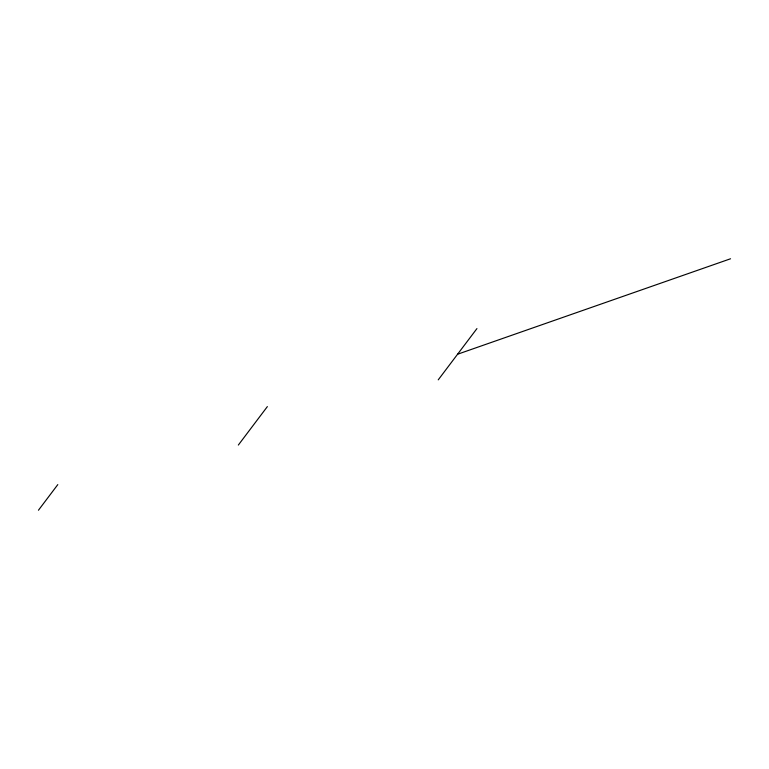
<?xml version="1.0" encoding="UTF-8"?>
<svg xmlns="http://www.w3.org/2000/svg" width="769" height="769" viewBox="0 0 769 769"><rect width="100%" height="100%" fill="white"/><g stroke="black" fill="none" stroke-linecap="round" stroke-linejoin="round"><path stroke-width="1.15" d="M38.45 510.231L57.8 484.605M238.342 445.049L267.362 406.599M438.234 379.857L476.934 328.594M457.584 354.23L730.55 258.769"/></g></svg>
